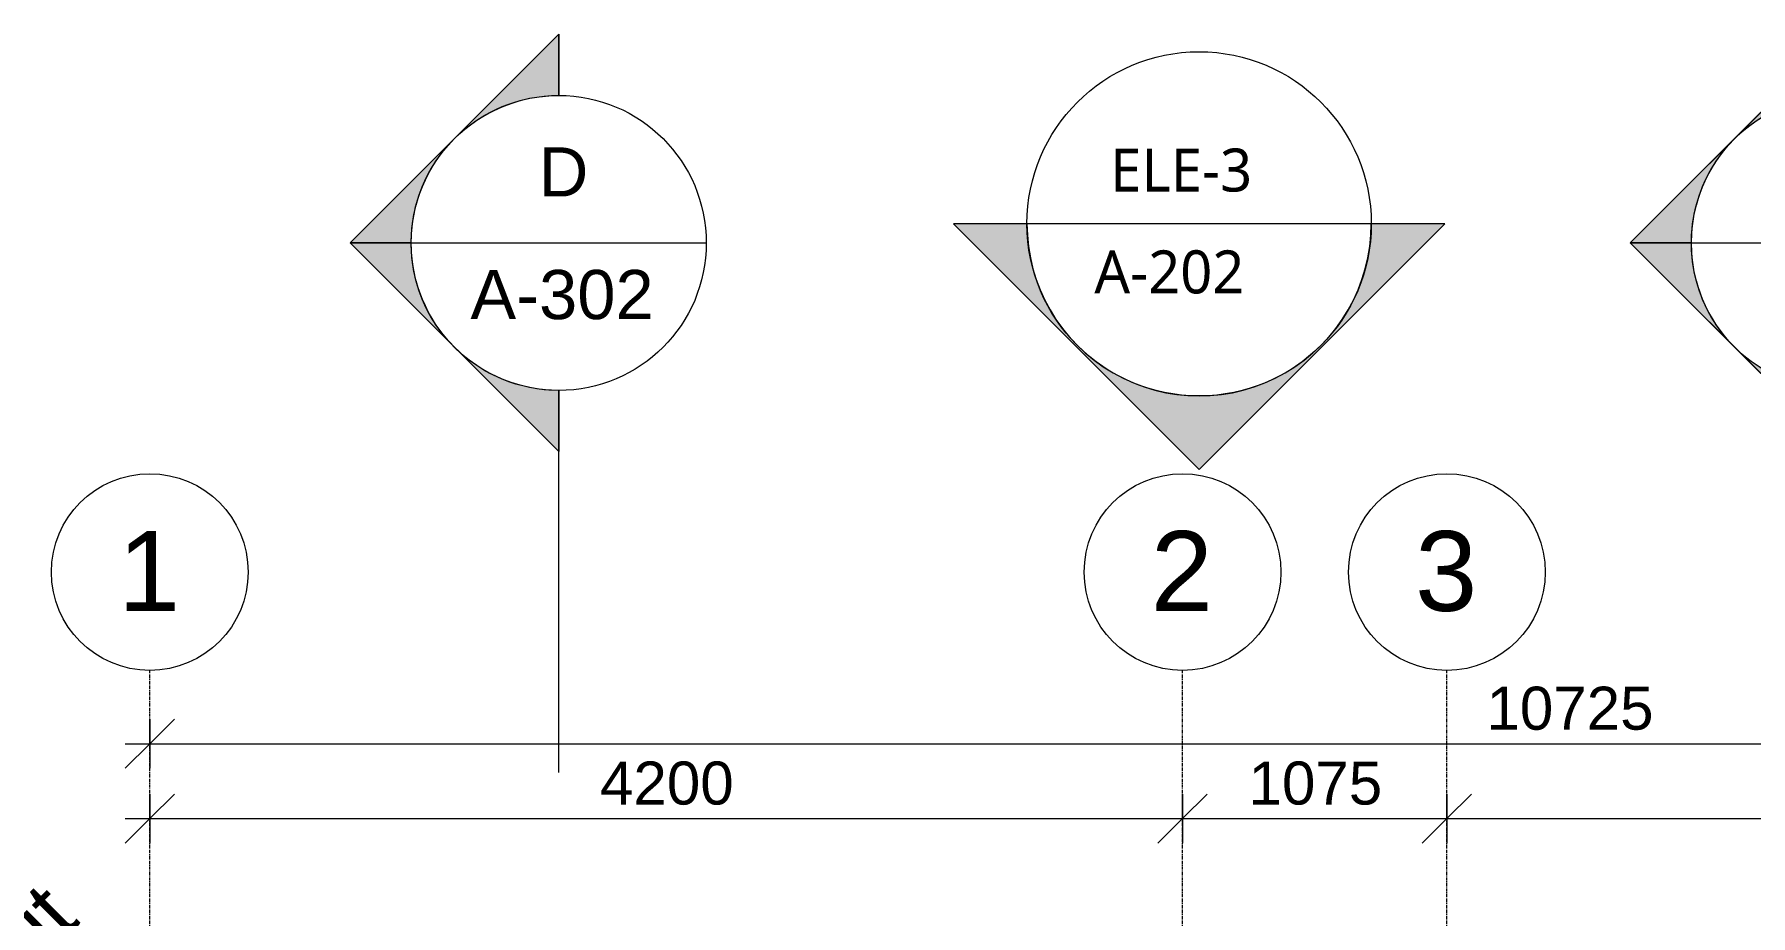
# Model space of a CAD drawing. Header units: millimetres. Extents: x -14329 to 996201, y -409013 to 338495.
# Drawn here: x -7583 to -603, y 14094 to 17679 of the extents above; entities that cross this region are included whole.
import ezdxf

# ---------------------------------------------------------------- set-up
doc = ezdxf.new("R2010")
doc.units = ezdxf.units.MM
doc.linetypes.add('Grid Line', pattern=[22.225, 12.7, -3.175, 3.175, -3.175])
for name, color, linetype, lineweight in [('A-ANNO-DIMS', 211, 'Continuous', 9), ('A-ANNO-DIMS-100', 211, 'Continuous', 9), ('A-ANNO-NOTE', 131, 'Continuous', 9), ('G-ANNO-SYMB', 111, 'Continuous', 9), ('S-GRID', 1, 'Continuous', 9), ('S-GRID-IDEN', 1, 'Continuous', 9)]:
    doc.layers.add(name, color=color, linetype=linetype, lineweight=lineweight)
doc.styles.add('Arial_11', font='arial.ttf', dxfattribs={"height": 175})
doc.styles.add('Arial_2', font='arial.ttf', dxfattribs={"height": 325})
doc.styles.add('Arial_3', font='arial.ttf', dxfattribs={"height": 200})
doc.styles.add('Arial_7', font='arial.ttf', dxfattribs={"height": 250})
doc.styles.add('Lucida Sans Unicode_1', font='l_10646.ttf', dxfattribs={"height": 175})
doc.dimstyles.new('grid-dim', dxfattribs={"dimscale": 304.8, "dimtxt": 178.545395, "dimasz": 0.656168, "dimexe": 0.328084, "dimexo": 0.0625, "dimgap": 0.016404, "dimtad": 1, "dimdec": 0, "dimzin": 0, "dimdsep": 46, "dimtxsty": 'Arial_11', "dimblk1": 'OBLIQUE', "dimblk2": 'OBLIQUE', "dimsah": 1, "dimcen": 0.09, "dimdle": 0.328084, "dimazin": 0, "dimtfac": 1, "dimtdec": 4, "dimtix": 1, "dimtmove": 0, "dimatfit": 3, "dimfxl": 0.328084, "dimfxlon": 1, "dimtvp": 1, "dimtolj": 1, "dimtzin": 0, "dimarcsym": 2})
doc.dimstyles.new('grid-dim_1', dxfattribs={"dimscale": 304.8, "dimtxt": 178.545395, "dimasz": 0.656168, "dimexe": 0.328084, "dimexo": 0.0625, "dimgap": 0.016404, "dimtad": 1, "dimdec": 0, "dimzin": 0, "dimdsep": 46, "dimtxsty": 'Arial_11', "dimblk1": 'OBLIQUE', "dimblk2": 'OBLIQUE', "dimsah": 1, "dimcen": 0.09, "dimdle": 0.328084, "dimazin": 0, "dimtfac": 1, "dimtdec": 4, "dimtix": 1, "dimtmove": 2, "dimatfit": 3, "dimfxl": 0.328084, "dimfxlon": 1, "dimtvp": 1, "dimtolj": 1, "dimtzin": 0, "dimarcsym": 2})
doc.dimstyles.new('Plot-limit-text_1', dxfattribs={"dimscale": 304.8, "dimtxt": 255.06485, "dimasz": 0.984252, "dimexe": 0.787402, "dimexo": 0.492126, "dimgap": 0.574147, "dimtad": 1, "dimdec": 0, "dimzin": 0, "dimdsep": 46, "dimtxsty": 'Arial_7', "dimsah": 1, "dimcen": 0.09, "dimazin": 0, "dimtfac": 1, "dimtdec": 4, "dimtix": 1, "dimtmove": 0, "dimatfit": 3, "dimfxl": 1, "dimtvp": 1, "dimtolj": 1, "dimtzin": 0, "dimarcsym": 2})

# ---------------------------------------------------------------- blocks, each defined once
blk = doc.blocks.new('Grid - 100-grid-312781-Ground Floor Lvl')
at = {"layer": 'S-GRID-IDEN'}
blk.add_circle((0, 0), 4, dxfattribs=at)
blk = doc.blocks.new('Section - M_Section Head - Filled 2-312746-Ground Floor Lvl')
at = {"layer": 'G-ANNO-SYMB'}
h = blk.add_hatch(color=256, dxfattribs=at)
edge = h.paths.add_edge_path()
edge.add_line((-6, 8.485), (-6, 6))
edge.add_arc((-6, 0), 6, 90, 135)
edge.add_line((-10.243, 4.243), (-6, 8.485))
h = blk.add_hatch(color=256, dxfattribs=at)
edge = h.paths.add_edge_path()
edge.add_line((-6, 8.485), (-1.757, 4.243))
edge.add_arc((-6, 0), 6, 45, 90)
edge.add_line((-6, 6), (-6, 8.485))
h = blk.add_hatch(color=256, dxfattribs=at)
edge = h.paths.add_edge_path()
edge.add_line((-14.485, 0), (-10.243, 4.243))
edge.add_arc((-6, 0), 6, 135, 180)
edge.add_line((-12, 0), (-14.485, 0))
h = blk.add_hatch(color=256, dxfattribs=at)
edge = h.paths.add_edge_path()
edge.add_line((2.485, 0), (0, 0))
edge.add_arc((-6, 0), 6, 360, 405)
edge.add_line((-1.757, 4.243), (2.485, 0))
at = {"layer": 'G-ANNO-SYMB', "lineweight": 18}
for p, q in [((-6, 8.485), (-14.485, 0)), ((-6, 8.485), (-10.243, 4.243)), ((-6, 8.485), (2.485, 0)), ((-6, 6), (-6, 8.485)), ((-6, 8.485), (-6, 6)), ((-1.757, 4.243), (-6, 8.485)), ((-10.243, 4.243), (-14.485, 0)), ((2.485, 0), (-1.757, 4.243)), ((-14.485, 0), (-12, 0)), ((0, 0), (2.485, 0)), ((-12, 0), (-14.485, 0)), ((0, 0), (2.485, 0))]:
    blk.add_line(p, q, dxfattribs=at)
for start, end in [(360, 180), (90, 135), (45, 90), (135, 180), (360, 45), (180, 360)]:
    blk.add_arc((-6, 0), 6, start, end, dxfattribs=at)
blk = doc.blocks.new('ELEVATION-TAG-2D - Name___Area_Vol_Perim-514129-Ground Floor Lvl')
at = {"layer": 'A-ANNO-NOTE'}
h = blk.add_hatch(color=256, dxfattribs=at)
edge = h.paths.add_edge_path()
edge.add_line((0, 9.991), (9.991, 0))
edge.add_line((9.991, 0), (7, 0))
edge.add_arc((0, 0), 7, 360, 540)
edge.add_line((-7, 0), (-9.991, 0))
edge.add_line((-9.991, 0), (0, 9.991))
for p, q in [((0, 9.991), (-9.991, 0)), ((9.991, 0), (0, 9.991)), ((-9.991, 0), (-7, 0)), ((-7, 0), (7, 0)), ((7, 0), (9.991, 0))]:
    blk.add_line(p, q, dxfattribs=at)
blk.add_circle((0, 0), 7, dxfattribs=at)
blk.add_arc((0, 0), 7, 360, 180, dxfattribs=at)
blk = doc.blocks.new('DIMBLOCK48-Ground Floor Lvl')
at = {"layer": 'A-ANNO-DIMS-100', "lineweight": 35, "transparency": 16777216}
for points in [[(-6613, 12922.2), (-6643.7, 13223.2), (-6720.5, 13205)], [(-7263.9, 12271.3), (-7546.7, 12378.8), (-7564.9, 12302)]]:
    blk.add_hatch(color=256, dxfattribs=at).paths.add_polyline_path(points)
for p, q in [((-6643.7, 13223.2), (-6720.5, 13205)), ((-6720.5, 13205), (-6613, 12922.2)), ((-6613, 12922.2), (-6643.7, 13223.2)), ((-7546.7, 12378.8), (-7564.9, 12302)), ((-7263.9, 12271.3), (-7546.7, 12378.8)), ((-7564.9, 12302), (-7263.9, 12271.3))]:
    blk.add_line(p, q, dxfattribs=at)
at = {"layer": 'A-ANNO-DIMS-100', "transparency": 16777216}
for p, q in [((-6613, 12922.2), (-6853, 12922.2)), ((-6613, 12922.2), (-6613, 12922.2)), ((-6613, 12922.2), (-6283, 12922.2)), ((-7263.9, 12271.3), (-7263.9, 12511.3)), ((-7263.9, 12271.3), (-7263.9, 11941.3))]:
    blk.add_line(p, q, dxfattribs=at)
blk.add_arc((-7263.9, 12922.2), 650.9, 360, 270, dxfattribs=at)
blk.add_arc((-7263.9, 12922.2), 650.9, 360, 270, dxfattribs=at)
at = {"layer": 'A-ANNO-DIMS-100', "color": 0, "transparency": 16777216, "insert": (-8585.1, 13227.9), "char_height": 250, "width": 1723.454, "attachment_point": 1, "rotation": 45, "line_spacing_factor": 0.941778, "style": 'Arial_7'}
blk.add_mtext('\u200c\u200dPlot Limit', dxfattribs=at)
blk = doc.blocks.new('DIMBLOCK148-Ground Floor Lvl')
at = {"layer": 'A-ANNO-DIMS-100', "transparency": 16777216}
for p, q in [((-7113.9, 14488.6), (-7013.9, 14588.6)), ((-7113.9, 14588.6), (-7113.9, 14388.6)), ((-7113.9, 14488.6), (-7113.9, 14588.6)), ((-2913.9, 14488.6), (-2813.9, 14588.6)), ((-2913.9, 14588.6), (-2913.9, 14388.6)), ((-2913.9, 14488.6), (-2913.9, 14588.6)), ((-7213.9, 14488.6), (-2913.9, 14488.6)), ((-7113.9, 14488.6), (-7213.9, 14388.6)), ((-2913.9, 14488.6), (-3013.9, 14388.6))]:
    blk.add_line(p, q, dxfattribs=at)
at = {"layer": 'A-ANNO-DIMS-100', "color": 0, "transparency": 16777216, "insert": (-5283, 14720.7), "char_height": 175, "width": 646.06, "attachment_point": 1, "line_spacing_factor": 0.941778, "style": 'Arial_11'}
blk.add_mtext('4200', dxfattribs=at)
blk = doc.blocks.new('_Oblique')
at = {"color": 0, "linetype": 'ByBlock', "lineweight": -2}
blk.add_line((-0.5, -0.5), (0.5, 0.5), dxfattribs=at)
blk = doc.blocks.new('DIMBLOCK149-Ground Floor Lvl')
at = {"layer": 'A-ANNO-DIMS-100', "transparency": 16777216}
for p, q in [((-2913.9, 14488.6), (-2813.9, 14588.6)), ((-2913.9, 14588.6), (-2913.9, 14388.6)), ((-2913.9, 14488.6), (-2913.9, 14588.6)), ((-1838.9, 14488.6), (-1738.9, 14588.6)), ((-1838.9, 14588.6), (-1838.9, 14388.6)), ((-1838.9, 14488.6), (-1838.9, 14588.6)), ((-2913.9, 14488.6), (-3013.9, 14388.6)), ((-2913.9, 14488.6), (-1838.9, 14488.6)), ((-1838.9, 14488.6), (-1938.9, 14388.6))]:
    blk.add_line(p, q, dxfattribs=at)
at = {"layer": 'A-ANNO-DIMS-100', "color": 0, "transparency": 16777216, "insert": (-2645.5, 14720.7), "char_height": 175, "width": 646.06, "attachment_point": 1, "line_spacing_factor": 0.941778, "style": 'Arial_11'}
blk.add_mtext('1075', dxfattribs=at)
blk = doc.blocks.new('DIMBLOCK150-Ground Floor Lvl')
at = {"layer": 'A-ANNO-DIMS-100', "transparency": 16777216}
for p, q in [((-1838.9, 14488.6), (-1738.9, 14588.6)), ((-1838.9, 14588.6), (-1838.9, 14388.6)), ((-1838.9, 14488.6), (-1838.9, 14588.6)), ((3611.1, 14488.6), (3711.1, 14588.6)), ((3611.1, 14588.6), (3611.1, 14388.6)), ((3611.1, 14488.6), (3611.1, 14588.6)), ((-1838.9, 14488.6), (-1938.9, 14388.6)), ((-1838.9, 14488.6), (3711.1, 14488.6)), ((3611.1, 14488.6), (3511.1, 14388.6))]:
    blk.add_line(p, q, dxfattribs=at)
at = {"layer": 'A-ANNO-DIMS-100', "color": 0, "transparency": 16777216, "insert": (617, 14720.7), "char_height": 175, "width": 646.06, "attachment_point": 1, "line_spacing_factor": 0.941778, "style": 'Arial_11'}
blk.add_mtext('5450', dxfattribs=at)
blk = doc.blocks.new('DIMBLOCK151-Ground Floor Lvl')
at = {"layer": 'A-ANNO-DIMS-100', "transparency": 16777216}
for p, q in [((-7113.9, 14793.1), (-7013.9, 14893.1)), ((-7113.9, 14893.1), (-7113.9, 14693.1)), ((-7113.9, 14793.1), (-7113.9, 14893.1)), ((3611.1, 14793.1), (3711.1, 14893.1)), ((3611.1, 14893.1), (3611.1, 14693.1)), ((3611.1, 14793.1), (3611.1, 14893.1)), ((-7213.9, 14793.1), (3711.1, 14793.1)), ((-7113.9, 14793.1), (-7213.9, 14693.1)), ((3611.1, 14793.1), (3511.1, 14693.1))]:
    blk.add_line(p, q, dxfattribs=at)
at = {"layer": 'A-ANNO-DIMS-100', "color": 0, "transparency": 16777216, "insert": (-1678, 15025.2), "char_height": 175, "width": 807.575, "attachment_point": 1, "line_spacing_factor": 0.941778, "style": 'Arial_11'}
blk.add_mtext('10725', dxfattribs=at)

msp = doc.modelspace()

# ---------------------------------------------------------------- linework, layer by layer
at = {"layer": 'G-ANNO-SYMB', "lineweight": 18}
for p, q in [((-6050.808, 16830.201), (-4850.808, 16830.201)), ((-844.337, 16830.201), (355.663, 16830.201))]:
    msp.add_line(p, q, dxfattribs=at)
at = {"layer": 'G-ANNO-SYMB'}
msp.add_line((-5450.808, 14676.731), (-5450.808, 16230.201), dxfattribs=at)
at = {"layer": 'S-GRID', "linetype": 'Grid Line'}
for p, q in [((-7113.853, -12055.578), (-7113.853, 15091.43)), ((-2913.853, -12055.578), (-2913.853, 15091.43)), ((-1838.853, -12055.578), (-1838.853, 15091.43))]:
    msp.add_line(p, q, dxfattribs=at)

# ---------------------------------------------------------------- block references
at = {"layer": 'A-ANNO-NOTE', "xscale": 100, "yscale": 100, "zscale": 100, "rotation": 180}
msp.add_blockref('ELEVATION-TAG-2D - Name___Area_Vol_Perim-514129-Ground Floor Lvl', (-2846.453, 16907.885), dxfattribs=at)
at = {"layer": 'G-ANNO-SYMB', "lineweight": 18, "extrusion": (0, 0, -1), "xscale": 99.99999999999993, "yscale": 99.99999999999993, "zscale": 99.99999999999993, "rotation": 270.0000000000002}
for p in [(5450.808, 16230.201), (244.337, 16230.201)]:
    msp.add_blockref('Section - M_Section Head - Filled 2-312746-Ground Floor Lvl', p, dxfattribs=at)
at = {"layer": 'S-GRID-IDEN', "xscale": 99.99999999999993, "yscale": 99.99999999999993, "zscale": 99.99999999999993}
for p in [(-7113.853, 15491.43), (-2913.853, 15491.43), (-1838.853, 15491.43)]:
    msp.add_blockref('Grid - 100-grid-312781-Ground Floor Lvl', p, dxfattribs=at)

# ---------------------------------------------------------------- texts
at = {"layer": 'A-ANNO-NOTE', "char_height": 175, "attachment_point": 1, "style": 'Lucida Sans Unicode_1'}
for s, insert, width in [('ELE-3', (-3207.557, 17214.152), 833.755), ('A-202', (-3272.59, 16799.839), 929.9575)]:
    msp.add_mtext(s, dxfattribs=dict(at, insert=insert, width=width))
at = {"layer": 'G-ANNO-SYMB', "char_height": 200, "attachment_point": 1, "style": 'Arial_3'}
for s, insert, width in [('D', (-5532.066, 17219.119), 248.52312), ('A-302', (-5810.066, 16720.22), 921.94062)]:
    msp.add_mtext(s, dxfattribs=dict(at, insert=insert, width=width))

# ---------------------------------------------------------------- dimensions: what is measured, and where the dimension line sits
at = {"layer": 'A-ANNO-DIMS'}
dim = msp.add_linear_dim(base=(3611.147, 14793.059), p1=(-7113.853, 14893.059), p2=(3611.147, 14893.059), dimstyle='grid-dim_1', override={"dimpost": '<>', "dimfxl": 10724.999873}, dxfattribs=at)
dim.commit()
dim.dimension.update_dxf_attribs({"geometry": 'DIMBLOCK151-Ground Floor Lvl', "text_midpoint": (-1274.196, 14908.583), "dimtype": 160})
for base, p1, p2, override, picture, middle in [((-2913.853, 14488.559), (-7113.853, 14588.559), (-2913.853, 14588.559), {"dimpost": '<>', "dimfxl": 4199.999873}, 'DIMBLOCK148-Ground Floor Lvl', (-5013.853, 14582.909)), ((-1838.853, 14488.559), (-2913.853, 14588.559), (-1838.853, 14588.559), {"dimpost": '<>', "dimfxl": 1075.000234}, 'DIMBLOCK149-Ground Floor Lvl', (-2376.353, 14582.909)), ((3611.147, 14488.559), (-1838.853, 14588.559), (3611.147, 14588.559), {"dimpost": '<>', "dimfxl": 5449.999766}, 'DIMBLOCK150-Ground Floor Lvl', (886.147, 14582.909))]:
    dim = msp.add_linear_dim(base=base, p1=p1, p2=p2, dimstyle='grid-dim', override=override, dxfattribs=at)
    dim.commit()
    dim.dimension.update_dxf_attribs({"geometry": picture, "text_midpoint": middle})
dim = msp.add_angular_dim_3p(base=(-7263.853, 13573.038), center=(-7263.853, 12922.171), p1=(-6132.986, 12922.171), p2=(-7263.853, 11791.305), text='\u200c\u200dPlot Limit', dimstyle='Plot-limit-text_1', override={"dimpost": '<>', "dimfxl": 1599.287188}, dxfattribs=at)
dim.commit()
dim.dimension.update_dxf_attribs({"geometry": 'DIMBLOCK48-Ground Floor Lvl', "text_midpoint": (-7952.798, 13611.116)})

# ---------------------------------------------------------------- next in the draw order: texts
at = {"layer": 'S-GRID-IDEN', "char_height": 325, "width": 304.64125, "attachment_point": 1, "style": 'Arial_2', "bg_fill": 3, "box_fill_scale": 1.25, "bg_fill_color": 256, "bg_fill_true_color": 13158600, "bg_fill_transparency": 0}
for s, insert in [('1', (-7242.975, 15658.246)), ('2', (-3042.975, 15658.246)), ('3', (-1967.975, 15658.246))]:
    msp.add_mtext(s, dxfattribs=dict(at, insert=insert))

doc.saveas('drawing.dxf')
